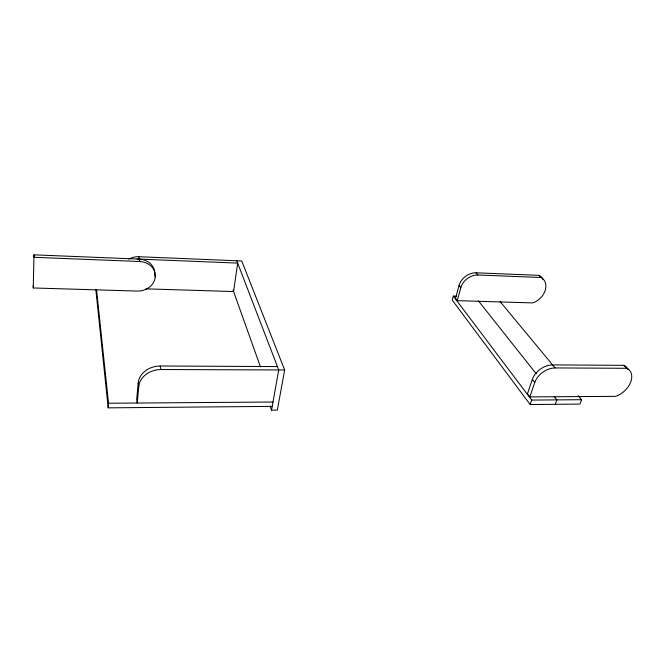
<?xml version="1.0" encoding="UTF-8"?>
<svg xmlns="http://www.w3.org/2000/svg" width="665" height="665" viewBox="0 0 665 665"><rect width="100%" height="100%" fill="white"/><g stroke="black" fill="none" stroke-linecap="round" stroke-linejoin="round"><path stroke-width="1" d="M137.073 259.167A16.982 14.713 -6.7 0 1 139.301 259.117A16.991 14.713 -6.7 0 1 154.704 274.57L155.236 277.014A16.916 14.622 -6.8 0 1 137.231 291.079L33.25 287.97L33.275 285.393M145.868 288.851L233.59 291.553L237.671 263.107L33.998 254.836L33.973 257.305L139.775 261.52A17.066 14.755 -6.8 0 1 155.236 277.014M33.25 287.97L33.998 254.836M272.218 406.373L108.187 407.853L108.528 403.248L96.55 289.857M138.212 382.816L136.699 399.374L137.248 403.032L138.769 386.415L138.212 382.816A20.482 16.45 -11.5 0 1 160.182 365.999L277.43 366.573M128.919 259.076A16.908 14.663 -6.5 0 1 138.835 256.723L241.736 260.988L284.653 369.981L277.33 410.106L271.536 410.164L278.726 369.956L236.773 260.788M456.306 296.199L453.322 296.1L452.217 300.106L530.138 404.536L579.955 404.071L581.601 399.698L578.284 395.7M459.083 285.418L455.492 298.377L457.204 300.655L532.607 302.907L534.702 302.201A16.417 12.377 -39.3 0 0 542.465 278.352L538.816 275.343L476.107 272.8A14.954 11.704 -37.4 0 0 459.083 285.418L460.828 287.654L457.204 300.655M532.332 379.424L527.461 393.771L529.822 396.905L615.482 396.365L617.91 395.517A19.235 13.076 -37.3 0 0 628.4 369.158L626.621 368.285L623.837 365.334L552.582 364.902A17.564 12.469 -35.6 0 0 532.332 379.424L534.743 382.516L529.822 396.905M530.138 404.536L531.676 400.072L453.322 296.1M555.283 404.303L556.879 399.881L554.302 396.631M108.528 403.248L272.999 402.017M531.676 400.072L581.601 399.698M138.769 386.415A20.598 16.492 -11.6 0 1 160.872 369.516L284.653 369.981M534.743 382.516A17.647 12.485 -35.5 0 1 555.092 367.936L626.621 368.285M460.828 287.654A15.021 11.729 -37.4 0 1 477.927 274.994L540.845 277.496M623.837 365.334L625.615 366.216A19.144 13.059 -37.3 0 1 628.217 369.748M538.816 275.343L540.429 276.199A16.351 12.361 -39.4 0 1 542.931 279.516M476.107 272.8L477.927 274.994M500.022 301.469L555.092 367.936M478.409 300.854L536.298 373.905M233.016 289.94L260.464 366.881M270.173 406.273L271.536 410.164M138.835 256.723L139.775 261.52M160.182 365.999L160.872 369.516M95.851 289.682L108.187 407.853"/></g></svg>
